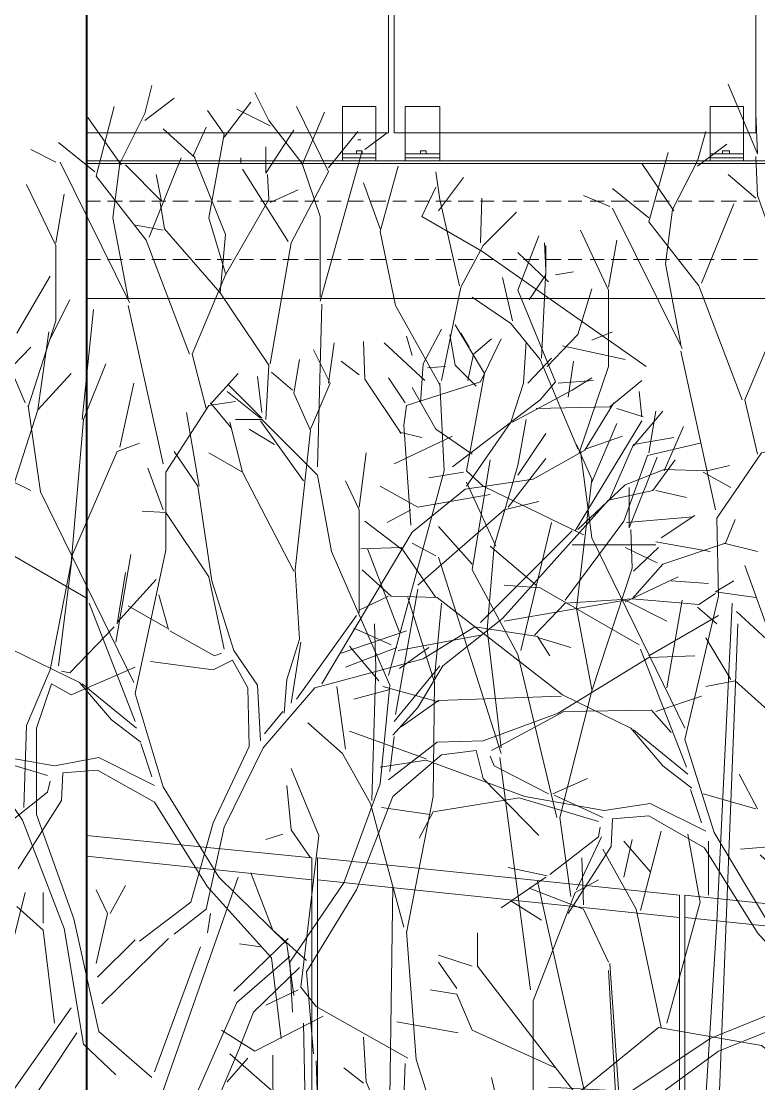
# Model space of a CAD drawing. Header units: millimetres. Extents: x 182 to 575, y -105 to 95.
# Drawn here: x 272.762 to 275.285, y 70.637 to 74.274 of the extents above; entities that cross this region are included whole.
import ezdxf

# ---------------------------------------------------------------- set-up
doc = ezdxf.new("R2010")
doc.units = ezdxf.units.MM
doc.header["$MEASUREMENT"] = 0
doc.layers.add('PDF_Geometry', color=7, linetype='Continuous')
doc.layers.add('PDF_Solid Fills', color=7, linetype='Continuous')

msp = doc.modelspace()

# ---------------------------------------------------------------- hatches: boundary and pattern name
at = {"layer": 'PDF_Solid Fills', "transparency": 33554559}
h = msp.add_hatch(color=256, dxfattribs=at)
h.paths.add_polyline_path([(273.9327, 74.2426), (273.9277, 74.2426), (273.9327, 74.2426)], flags=0)
h.paths.add_polyline_path([(273.9277, 74.2401), (273.9327, 74.2401), (273.9277, 74.2401)], flags=0)
h.paths.add_polyline_path([(273.9327, 74.2401), (273.9277, 74.2401), (273.9327, 74.2401)], flags=0)
h.paths.add_polyline_path([(273.9302, 74.2351), (273.9352, 74.2351), (273.9302, 74.2351)], flags=0)
h = msp.add_hatch(color=256, dxfattribs=at)
h.paths.add_polyline_path([(273.9427, 74.2626), (273.9452, 74.2626), (273.9427, 74.2626)], flags=0)
h.paths.add_polyline_path([(273.9452, 74.2626), (273.9427, 74.2626), (273.9452, 74.2626)], flags=0)
h.paths.add_polyline_path([(273.9377, 74.2626), (273.9502, 74.2626), (273.9377, 74.2626)], flags=0)
h.paths.add_polyline_path([(273.9502, 74.2626), (273.9377, 74.2626), (273.9502, 74.2626)], flags=0)
h = msp.add_hatch(color=256, dxfattribs=at)
h.paths.add_polyline_path([(273.3277, 73.7351), (273.3177, 73.7351), (273.3277, 73.7351)], flags=0)
h.paths.add_polyline_path([(273.3177, 73.7351), (273.3277, 73.7351), (273.3177, 73.7351)], flags=0)
h.paths.add_polyline_path([(273.3227, 73.7301), (273.3152, 73.7301), (273.3227, 73.7301)], flags=0)
h.paths.add_polyline_path([(273.3202, 73.7276), (273.3127, 73.7276), (273.3202, 73.7276)], flags=0)
h = msp.add_hatch(color=256, dxfattribs=at)
h.paths.add_polyline_path([(274.5952, 73.7426), (274.6202, 73.7426), (274.5952, 73.7426)], flags=0)
h.paths.add_polyline_path([(274.6202, 73.7426), (274.5952, 73.7426), (274.6202, 73.7426)], flags=0)
h.paths.add_polyline_path([(274.5902, 73.7401), (274.6252, 73.7401), (274.5902, 73.7401)], flags=0)
h.paths.add_polyline_path([(274.6252, 73.7401), (274.5902, 73.7401), (274.6252, 73.7401)], flags=0)
h = msp.add_hatch(color=256, dxfattribs=at)
h.paths.add_polyline_path([(273.3152, 73.6901), (273.3052, 73.6901), (273.3152, 73.6901)], flags=0)
h.paths.add_polyline_path([(273.3077, 73.6876), (273.3152, 73.6876), (273.3077, 73.6876)], flags=0)
h.paths.add_polyline_path([(273.3177, 73.6826), (273.3077, 73.6826), (273.3177, 73.6826)], flags=0)
h.paths.add_polyline_path([(273.3102, 73.6801), (273.3202, 73.6801), (273.3102, 73.6801)], flags=0)
h.paths.add_polyline_path([(273.3202, 73.6801), (273.3102, 73.6801), (273.3202, 73.6801)], flags=0)
h = msp.add_hatch(color=256, dxfattribs=at)
h.paths.add_polyline_path([(274.5877, 73.7101), (274.6002, 73.7101), (274.5877, 73.7101)], flags=0)
h.paths.add_polyline_path([(274.5877, 73.7101), (274.6027, 73.7101), (274.5877, 73.7101)], flags=0)
h.paths.add_polyline_path([(274.6052, 73.7076), (274.5902, 73.7076), (274.6052, 73.7076)], flags=0)
h.paths.add_polyline_path([(274.5902, 73.7076), (274.6052, 73.7076), (274.5902, 73.7076)], flags=0)
h = msp.add_hatch(color=256, dxfattribs=at)
h.paths.add_polyline_path([(273.9677, 73.5801), (273.9677, 73.5801), (273.9677, 73.5801)], flags=0)
h.paths.add_polyline_path([(273.9602, 73.5776), (273.9752, 73.5776), (273.9602, 73.5776)], flags=0)
h.paths.add_polyline_path([(273.9752, 73.5776), (273.9602, 73.5776), (273.9752, 73.5776)], flags=0)
h = msp.add_hatch(color=256, dxfattribs=at)
h.paths.add_polyline_path([(273.9902, 73.5626), (273.9852, 73.5626), (273.9902, 73.5626)], flags=0)
h.paths.add_polyline_path([(273.9852, 73.5601), (273.9902, 73.5601), (273.9852, 73.5601)], flags=0)
h.paths.add_polyline_path([(273.9902, 73.5576), (273.9852, 73.5576), (273.9902, 73.5576)], flags=0)
h = msp.add_hatch(color=256, dxfattribs=at)
h.paths.add_polyline_path([(273.9452, 73.5351), (273.9402, 73.5351), (273.9452, 73.5351)], flags=0)
h.paths.add_polyline_path([(273.9502, 73.5326), (273.9352, 73.5326), (273.9502, 73.5326)], flags=0)
h.paths.add_polyline_path([(273.9352, 73.5326), (273.9502, 73.5326), (273.9352, 73.5326)], flags=0)
h.paths.add_polyline_path([(273.9327, 73.5301), (273.9527, 73.5301), (273.9327, 73.5301)], flags=0)
h = msp.add_hatch(color=256, dxfattribs=at)
h.paths.add_polyline_path([(273.9777, 73.5301), (273.9652, 73.5301), (273.9777, 73.5301)], flags=0)
h.paths.add_polyline_path([(273.9652, 73.5301), (273.9777, 73.5301), (273.9652, 73.5301)], flags=0)
h.paths.add_polyline_path([(273.9627, 73.5301), (273.9827, 73.5301), (273.9627, 73.5301)], flags=0)
h = msp.add_hatch(color=256, dxfattribs=at)
h.paths.add_polyline_path([(273.9377, 73.3876), (273.9477, 73.3876), (273.9377, 73.3876)], flags=0)
h.paths.add_polyline_path([(273.9502, 73.3876), (273.9352, 73.3876), (273.9502, 73.3876)], flags=0)
h.paths.add_polyline_path([(273.9352, 73.3876), (273.9502, 73.3876), (273.9352, 73.3876)], flags=0)
h.paths.add_polyline_path([(273.9527, 73.3851), (273.9327, 73.3851), (273.9527, 73.3851)], flags=0)
h.paths.add_polyline_path([(273.9327, 73.3851), (273.9527, 73.3851), (273.9327, 73.3851)], flags=0)
h = msp.add_hatch(color=256, dxfattribs=at)
h.paths.add_polyline_path([(273.9777, 73.3851), (273.9652, 73.3851), (273.9777, 73.3851)], flags=0)
h.paths.add_polyline_path([(273.9652, 73.3851), (273.9777, 73.3851), (273.9652, 73.3851)], flags=0)
h.paths.add_polyline_path([(273.9627, 73.3851), (273.9827, 73.3851), (273.9627, 73.3851)], flags=0)
h = msp.add_hatch(color=256, dxfattribs=at)
h.paths.add_polyline_path([(273.9702, 72.6701), (273.9327, 72.6701), (273.9702, 72.6701)], flags=0)
h.paths.add_polyline_path([(273.9327, 72.6701), (273.9702, 72.6701), (273.9327, 72.6701)], flags=0)
h.paths.add_polyline_path([(273.9327, 72.6701), (273.9727, 72.6701), (273.9327, 72.6701)], flags=0)
h = msp.add_hatch(color=256, dxfattribs=at)
h.paths.add_polyline_path([(273.9677, 72.6251), (273.9652, 72.6251), (273.9677, 72.6251)], flags=0)
h.paths.add_polyline_path([(273.9652, 72.6251), (273.9677, 72.6251), (273.9652, 72.6251)], flags=0)
h.paths.add_polyline_path([(273.9602, 72.6226), (273.9727, 72.6226), (273.9602, 72.6226)], flags=0)
h = msp.add_hatch(color=256, dxfattribs=at)
h.paths.add_polyline_path([(273.9902, 72.6051), (273.9852, 72.6051), (273.9902, 72.6051)], flags=0)
h.paths.add_polyline_path([(273.9852, 72.6051), (273.9902, 72.6051), (273.9852, 72.6051)], flags=0)
h.paths.add_polyline_path([(273.9902, 72.6076), (273.9852, 72.6076), (273.9902, 72.6076)], flags=0)
h = msp.add_hatch(color=256, dxfattribs=at)
h.paths.add_polyline_path([(273.9427, 72.5576), (273.9452, 72.5576), (273.9427, 72.5576)], flags=0)
h.paths.add_polyline_path([(273.9452, 72.5576), (273.9427, 72.5576), (273.9452, 72.5576)], flags=0)
h.paths.add_polyline_path([(273.9377, 72.5551), (273.9502, 72.5551), (273.9377, 72.5551)], flags=0)
h.paths.add_polyline_path([(273.9502, 72.5551), (273.9377, 72.5551), (273.9502, 72.5551)], flags=0)
h = msp.add_hatch(color=256, dxfattribs=at)
h.paths.add_polyline_path([(273.9277, 72.5376), (273.9327, 72.5376), (273.9277, 72.5376)], flags=0)
h.paths.add_polyline_path([(273.9327, 72.5351), (273.9277, 72.5351), (273.9327, 72.5351)], flags=0)
h.paths.add_polyline_path([(273.9277, 72.5326), (273.9327, 72.5326), (273.9277, 72.5326)], flags=0)
h.paths.add_polyline_path([(273.9352, 72.5301), (273.9302, 72.5301), (273.9352, 72.5301)], flags=0)
h = msp.add_hatch(color=256, dxfattribs=at)
h.paths.add_polyline_path([(273.9727, 72.5201), (273.9802, 72.5201), (273.9727, 72.5201)], flags=0)
h.paths.add_polyline_path([(273.9777, 72.5226), (273.9702, 72.5226), (273.9777, 72.5226)], flags=0)
h.paths.add_polyline_path([(273.9702, 72.5226), (273.9777, 72.5226), (273.9702, 72.5226)], flags=0)
h = msp.add_hatch(color=256, dxfattribs=at)
h.paths.add_polyline_path([(273.3177, 72.0276), (273.3277, 72.0276), (273.3177, 72.0276)], flags=0)
h.paths.add_polyline_path([(273.3152, 72.0251), (273.3227, 72.0251), (273.3152, 72.0251)], flags=0)
h.paths.add_polyline_path([(273.3102, 72.0176), (273.3202, 72.0176), (273.3102, 72.0176)], flags=0)
h = msp.add_hatch(color=256, dxfattribs=at)
h.paths.add_polyline_path([(273.3602, 72.0301), (273.3702, 72.0301), (273.3602, 72.0301)], flags=0)
h.paths.add_polyline_path([(273.3702, 72.0276), (273.3627, 72.0276), (273.3702, 72.0276)], flags=0)
h.paths.add_polyline_path([(273.3627, 72.0276), (273.3702, 72.0276), (273.3627, 72.0276)], flags=0)
h = msp.add_hatch(color=256, dxfattribs=at)
h.paths.add_polyline_path([(273.3077, 72.0101), (273.3152, 72.0101), (273.3077, 72.0101)], flags=0)
h.paths.add_polyline_path([(273.3152, 72.0076), (273.3077, 72.0076), (273.3152, 72.0076)], flags=0)
h.paths.add_polyline_path([(273.3052, 71.9951), (273.3127, 71.9951), (273.3052, 71.9951)], flags=0)
h.paths.add_polyline_path([(273.3127, 71.9951), (273.3052, 71.9951), (273.3127, 71.9951)], flags=0)
h = msp.add_hatch(color=256, dxfattribs=at)
h.paths.add_polyline_path([(274.5952, 72.0076), (274.5852, 72.0076), (274.5952, 72.0076)], flags=0)
h.paths.add_polyline_path([(274.5877, 72.0051), (274.6002, 72.0051), (274.5877, 72.0051)], flags=0)
h.paths.add_polyline_path([(274.6052, 72.0026), (274.5902, 72.0026), (274.6052, 72.0026)], flags=0)
h = msp.add_hatch(color=256, dxfattribs=at)
h.paths.add_polyline_path([(273.3527, 71.9626), (273.3202, 71.9626), (273.3527, 71.9626)], flags=0)
h.paths.add_polyline_path([(273.3277, 71.9601), (273.3452, 71.9601), (273.3277, 71.9601)], flags=0)
h.paths.add_polyline_path([(273.3452, 71.9601), (273.3277, 71.9601), (273.3452, 71.9601)], flags=0)
h = msp.add_hatch(color=256, dxfattribs=at)
h.paths.add_polyline_path([(274.5827, 71.9601), (274.6177, 71.9601), (274.5827, 71.9601)], flags=0)
h.paths.add_polyline_path([(274.6177, 71.9601), (274.5827, 71.9601), (274.6177, 71.9601)], flags=0)
h.paths.add_polyline_path([(274.5902, 71.9576), (274.6102, 71.9576), (274.5902, 71.9576)], flags=0)
h.paths.add_polyline_path([(274.6102, 71.9576), (274.5902, 71.9576), (274.6102, 71.9576)], flags=0)
h = msp.add_hatch(color=256, dxfattribs=at)
h.paths.add_polyline_path([(273.9577, 71.8701), (273.9802, 71.8701), (273.9577, 71.8701)], flags=0)
h.paths.add_polyline_path([(273.9802, 71.8701), (273.9577, 71.8701), (273.9802, 71.8701)], flags=0)
h.paths.add_polyline_path([(273.9827, 71.8676), (273.9552, 71.8676), (273.9827, 71.8676)], flags=0)
h.paths.add_polyline_path([(273.9552, 71.8676), (273.9827, 71.8676), (273.9552, 71.8676)], flags=0)
h = msp.add_hatch(color=256, dxfattribs=at)
h.paths.add_polyline_path([(273.9827, 71.8601), (273.9877, 71.8601), (273.9827, 71.8601)], flags=0)
h.paths.add_polyline_path([(273.9902, 71.8576), (273.9852, 71.8576), (273.9902, 71.8576)], flags=0)
h.paths.add_polyline_path([(273.9852, 71.8576), (273.9902, 71.8576), (273.9852, 71.8576)], flags=0)
h.paths.add_polyline_path([(273.9902, 71.8526), (273.9852, 71.8526), (273.9902, 71.8526)], flags=0)
h.paths.add_polyline_path([(273.9852, 71.8526), (273.9902, 71.8526), (273.9852, 71.8526)], flags=0)
h = msp.add_hatch(color=256, dxfattribs=at)
h.paths.add_polyline_path([(273.9452, 71.8276), (273.9402, 71.8276), (273.9452, 71.8276)], flags=0)
h.paths.add_polyline_path([(273.9377, 71.8276), (273.9477, 71.8276), (273.9377, 71.8276)], flags=0)
h.paths.add_polyline_path([(273.9352, 71.8251), (273.9502, 71.8251), (273.9352, 71.8251)], flags=0)
h.paths.add_polyline_path([(273.9527, 71.8251), (273.9327, 71.8251), (273.9527, 71.8251)], flags=0)
h = msp.add_hatch(color=256, dxfattribs=at)
h.paths.add_polyline_path([(273.9777, 71.8251), (273.9652, 71.8251), (273.9777, 71.8251)], flags=0)
h.paths.add_polyline_path([(273.9652, 71.8251), (273.9777, 71.8251), (273.9652, 71.8251)], flags=0)
h.paths.add_polyline_path([(273.9627, 71.8226), (273.9827, 71.8226), (273.9627, 71.8226)], flags=0)
h.paths.add_polyline_path([(273.9827, 71.8226), (273.9627, 71.8226), (273.9827, 71.8226)], flags=0)
h = msp.add_hatch(color=256, dxfattribs=at)
h.paths.add_polyline_path([(273.9452, 71.6826), (273.9402, 71.6826), (273.9452, 71.6826)], flags=0)
h.paths.add_polyline_path([(273.9377, 71.6826), (273.9477, 71.6826), (273.9377, 71.6826)], flags=0)
h.paths.add_polyline_path([(273.9352, 71.6801), (273.9502, 71.6801), (273.9352, 71.6801)], flags=0)
h.paths.add_polyline_path([(273.9527, 71.6801), (273.9327, 71.6801), (273.9527, 71.6801)], flags=0)
h = msp.add_hatch(color=256, dxfattribs=at)
h.paths.add_polyline_path([(273.9777, 71.6801), (273.9652, 71.6801), (273.9777, 71.6801)], flags=0)
h.paths.add_polyline_path([(273.9627, 71.6776), (273.9827, 71.6776), (273.9627, 71.6776)], flags=0)
h.paths.add_polyline_path([(273.9827, 71.6776), (273.9627, 71.6776), (273.9827, 71.6776)], flags=0)
h = msp.add_hatch(color=256, dxfattribs=at)
h.paths.add_polyline_path([(273.9277, 70.9051), (273.9327, 70.9051), (273.9277, 70.9051)], flags=0)
h.paths.add_polyline_path([(273.9327, 70.9101), (273.9277, 70.9101), (273.9327, 70.9101)], flags=0)
h.paths.add_polyline_path([(273.9277, 70.9101), (273.9327, 70.9101), (273.9277, 70.9101)], flags=0)
h = msp.add_hatch(color=256, dxfattribs=at)
h.paths.add_polyline_path([(273.9677, 70.9176), (273.9652, 70.9176), (273.9677, 70.9176)], flags=0)
h.paths.add_polyline_path([(273.9652, 70.9176), (273.9677, 70.9176), (273.9652, 70.9176)], flags=0)
h.paths.add_polyline_path([(273.9727, 70.9176), (273.9602, 70.9176), (273.9727, 70.9176)], flags=0)
h.paths.add_polyline_path([(273.9602, 70.9176), (273.9727, 70.9176), (273.9602, 70.9176)], flags=0)
h = msp.add_hatch(color=256, dxfattribs=at)
h.paths.add_polyline_path([(273.9902, 70.9001), (273.9852, 70.9001), (273.9902, 70.9001)], flags=0)
h.paths.add_polyline_path([(273.9852, 70.9001), (273.9902, 70.9001), (273.9852, 70.9001)], flags=0)
h.paths.add_polyline_path([(273.9827, 70.9051), (273.9877, 70.9051), (273.9827, 70.9051)], flags=0)
h = msp.add_hatch(color=256, dxfattribs=at)
h.paths.add_polyline_path([(273.9427, 70.8501), (273.9452, 70.8501), (273.9427, 70.8501)], flags=0)
h.paths.add_polyline_path([(273.9452, 70.8501), (273.9427, 70.8501), (273.9452, 70.8501)], flags=0)
h.paths.add_polyline_path([(273.9377, 70.8501), (273.9502, 70.8501), (273.9377, 70.8501)], flags=0)
h = msp.add_hatch(color=256, dxfattribs=at)
h.paths.add_polyline_path([(273.9327, 70.8301), (273.9277, 70.8301), (273.9327, 70.8301)], flags=0)
h.paths.add_polyline_path([(273.9277, 70.8276), (273.9327, 70.8276), (273.9277, 70.8276)], flags=0)
h.paths.add_polyline_path([(273.9302, 70.8226), (273.9352, 70.8226), (273.9302, 70.8226)], flags=0)
h.paths.add_polyline_path([(273.9352, 70.8226), (273.9302, 70.8226), (273.9352, 70.8226)], flags=0)

# ---------------------------------------------------------------- linework, layer by layer
at = {"layer": 'PDF_Geometry', "lineweight": 40}
msp.add_lwpolyline([(272.7326, 66.4062), (272.7326, 83.5396), (272.985, 83.5396), (272.985, 66.4062)], dxfattribs=at)
at = {"layer": 'PDF_Geometry', "lineweight": 13}
for points in [[(272.985, 74.8729), (274.0183, 74.8729), (274.0183, 73.892), (272.985, 73.892)], [(274.0373, 74.8729), (275.2754, 74.8729), (275.2754, 73.892), (274.0373, 73.892)], [(273.9278, 73.8301), (273.9088, 73.8301), (273.9088, 73.8205), (273.9278, 73.8205)], [(274.1278, 73.8301), (274.1469, 73.8301), (274.1469, 73.8205), (274.1278, 73.8205)], [(275.185, 73.8301), (275.1612, 73.8301), (275.1612, 73.8205), (275.185, 73.8205)], [(273.7754, 71.3348), (273.7754, 70.3443), (275.0135, 70.2205), (275.0135, 71.2062)], [(275.0326, 71.2062), (275.0326, 70.2205), (276.2707, 70.092), (276.2707, 71.0777)]]:
    msp.add_lwpolyline(points, close=True, dxfattribs=at)
for points in [[(273.2088, 74.0539), (273.185, 73.9586), (273.0993, 73.7872), (273.0754, 73.6015), (273.1278, 73.3253)], [(275.1802, 74.0586), (275.2802, 73.8205), (275.2754, 73.9586)], [(273.185, 73.9348), (273.285, 74.011)], [(273.5612, 74.0301), (273.6088, 73.9348), (273.7231, 73.7872), (273.785, 73.6062), (273.785, 73.3301)], [(273.3373, 73.1348), (273.1897, 73.5253), (273.0183, 73.7443), (273.0802, 73.9824)], [(273.4564, 73.8777), (273.5469, 73.9967)], [(273.6135, 73.1015), (273.685, 73.5158), (273.8135, 73.7586), (273.704, 73.9824)], [(273.8612, 73.7967), (273.8612, 73.9824), (273.9754, 73.9824), (273.9754, 73.7967)], [(274.1945, 73.7967), (274.1945, 73.9824), (274.0754, 73.9824), (274.0754, 73.7967)], [(275.1183, 73.7967), (275.1183, 73.9824), (275.2326, 73.9824), (275.2326, 73.7967)], [(273.104, 73.7824), (272.9897, 73.9443)], [(273.3992, 73.9681), (273.4564, 73.8872), (273.404, 73.6015), (273.4612, 73.411)], [(273.6135, 73.9158), (273.4993, 73.9729)], [(273.7231, 73.7824), (273.7992, 73.9634)], [(273.3564, 73.8062), (273.2469, 73.9062)], [(273.3945, 73.911), (273.3516, 73.8158), (273.4612, 73.5443), (273.4421, 73.3443)], [(273.6945, 73.9015), (273.5992, 73.7539), (273.5992, 73.8443)], [(273.8135, 73.7729), (273.9135, 73.8967)], [(273.9135, 73.8681), (273.9231, 73.8681)], [(273.9373, 73.8348), (274.0135, 73.892)], [(275.104, 73.8967), (275.0754, 73.7967), (274.9897, 73.6301), (274.9659, 73.4443), (275.0183, 73.1681)], [(272.8802, 73.792), (272.7945, 73.8348)], [(273.0135, 73.7586), (272.8897, 73.8586)], [(273.9278, 73.8301), (273.785, 73.3158)], [(275.0754, 73.7777), (275.1754, 73.8539)], [(277.6802, 73.7967), (272.985, 73.7967)], [(273.1992, 73.5348), (273.3088, 73.8062)], [(273.5135, 73.8062), (273.5135, 73.7872)], [(273.8612, 73.8205), (273.9754, 73.8205)], [(273.8612, 73.8062), (273.9754, 73.8062)], [(274.1945, 73.8205), (274.0754, 73.8205)], [(274.1945, 73.8062), (274.0754, 73.8062)], [(275.2278, 72.9777), (275.0802, 73.3681), (274.9088, 73.5872), (274.9754, 73.8253)], [(275.1183, 73.8205), (275.2326, 73.8205)], [(275.1183, 73.8062), (275.2326, 73.8062)], [(275.2754, 73.811), (275.2802, 73.6777), (275.4278, 73.2681), (275.5564, 72.8348), (275.5231, 72.5634)], [(272.8945, 73.792), (273.1326, 73.311)], [(273.1183, 73.7824), (273.2421, 73.6586), (273.2231, 73.7491)], [(273.6754, 73.5205), (273.5183, 73.7681)], [(274.0516, 73.7777), (273.9897, 73.5539), (274.0421, 73.3015), (274.1945, 73.0301)], [(274.1802, 73.7586), (274.1945, 73.6634), (274.2612, 73.3681)], [(274.9945, 73.6253), (274.885, 73.7872)], [(273.604, 73.7491), (273.6088, 73.6634), (273.4612, 73.4062), (273.3469, 73.1348), (273.3945, 72.9491)], [(273.9897, 73.5634), (273.9326, 73.7205)], [(274.2754, 73.7396), (274.1897, 73.6253)], [(275.2754, 73.6681), (275.1802, 73.7491)], [(272.7802, 73.7158), (272.8802, 73.5062), (272.8802, 73.2491), (272.785, 72.9539)], [(273.6135, 73.6539), (273.7088, 73.6967)], [(274.8993, 73.092), (274.3373, 73.4872), (274.1326, 73.6062), (274.1802, 73.7062)], [(274.9088, 73.6015), (274.785, 73.7015)], [(272.8802, 73.5158), (272.9088, 73.6824)], [(273.0326, 73.6586), (272.985, 73.6586)], [(273.1088, 73.6586), (273.0564, 73.6586)], [(273.185, 73.6586), (273.1326, 73.6586)], [(273.2564, 73.6586), (273.2088, 73.6586)], [(273.2373, 73.6539), (273.2516, 73.5634), (273.4421, 73.3443), (273.6088, 73.0967), (273.5992, 72.911)], [(273.3326, 73.6586), (273.2802, 73.6586)], [(273.4088, 73.6586), (273.3564, 73.6586)], [(273.4802, 73.6586), (273.4326, 73.6586)], [(273.5564, 73.6586), (273.5088, 73.6586)], [(273.6326, 73.6586), (273.5802, 73.6586)], [(273.7088, 73.6586), (273.6564, 73.6586)], [(273.7802, 73.6586), (273.7326, 73.6586)], [(273.8564, 73.6586), (273.8088, 73.6586)], [(273.9326, 73.6586), (273.8802, 73.6586)], [(274.0088, 73.6586), (273.9564, 73.6586)], [(274.0802, 73.6586), (274.0326, 73.6586)], [(274.1564, 73.6586), (274.1088, 73.6586)], [(274.2326, 73.6586), (274.1802, 73.6586)], [(274.3088, 73.6586), (274.2564, 73.6586)], [(274.3373, 73.6681), (274.3326, 73.5158)], [(274.3802, 73.6586), (274.3326, 73.6586)], [(274.4564, 73.6586), (274.4088, 73.6586)], [(274.5326, 73.6586), (274.4802, 73.6586)], [(274.6088, 73.6586), (274.5564, 73.6586)], [(274.6802, 73.6586), (274.6326, 73.6586)], [(274.7754, 73.6396), (274.685, 73.6777)], [(274.7564, 73.6586), (274.7088, 73.6586)], [(274.8326, 73.6586), (274.7802, 73.6586)], [(274.9088, 73.6586), (274.8564, 73.6586)], [(274.9802, 73.6586), (274.9326, 73.6586)], [(275.0564, 73.6586), (275.0088, 73.6586)], [(275.1326, 73.6586), (275.0802, 73.6586)], [(275.0897, 73.3777), (275.1993, 73.6491)], [(275.2088, 73.6586), (275.1564, 73.6586)], [(275.2802, 73.6586), (275.2326, 73.6586)], [(274.1992, 73.0443), (274.2659, 73.3634), (274.3421, 73.5062), (274.4564, 73.6205)], [(274.785, 73.6348), (275.0231, 73.1539)], [(273.2469, 73.5586), (273.1469, 73.5777)], [(275.4993, 73.5872), (275.4993, 73.5015), (275.3516, 73.2491), (275.2373, 72.9777), (275.2802, 72.792)], [(274.5326, 73.5396), (274.4612, 73.3539), (274.5897, 73.0396), (274.5373, 72.9777), (274.2373, 72.7491)], [(274.6754, 73.5586), (274.7707, 73.3539), (274.7707, 73.092), (274.6707, 72.7967)], [(274.5564, 73.5062), (274.5564, 73.4062), (274.4993, 73.3205)], [(274.5516, 73.5158), (274.5564, 73.4205), (274.5421, 73.1205)], [(274.7707, 73.3634), (274.7993, 73.5253)], [(272.7754, 72.9681), (272.6469, 73.2681), (272.5469, 73.392), (272.4135, 73.4824)], [(274.4612, 73.4824), (274.5659, 73.3824)], [(273.0326, 73.4586), (272.985, 73.4586)], [(273.1088, 73.4586), (273.0564, 73.4586)], [(273.185, 73.4586), (273.1326, 73.4586)], [(273.2564, 73.4586), (273.2088, 73.4586)], [(273.3326, 73.4586), (273.2802, 73.4586)], [(273.4088, 73.4586), (273.3564, 73.4586)], [(273.4802, 73.4586), (273.4326, 73.4586)], [(273.5564, 73.4586), (273.5088, 73.4586)], [(273.6326, 73.4586), (273.5802, 73.4586)], [(273.7088, 73.4586), (273.6564, 73.4586)], [(273.7802, 73.4586), (273.7326, 73.4586)], [(273.8564, 73.4586), (273.8088, 73.4586)], [(273.9326, 73.4586), (273.8802, 73.4586)], [(274.0088, 73.4586), (273.9564, 73.4586)], [(274.0802, 73.4586), (274.0326, 73.4586)], [(274.1564, 73.4586), (274.1088, 73.4586)], [(274.2326, 73.4586), (274.1802, 73.4586)], [(274.3088, 73.4586), (274.2564, 73.4586)], [(274.3802, 73.4586), (274.3326, 73.4586)], [(274.4564, 73.4586), (274.4088, 73.4586)], [(274.5326, 73.4586), (274.4802, 73.4586)], [(274.6088, 73.4586), (274.5564, 73.4586)], [(274.6802, 73.4586), (274.6326, 73.4586)], [(274.7564, 73.4586), (274.7088, 73.4586)], [(274.8326, 73.4586), (274.7802, 73.4586)], [(274.9088, 73.4586), (274.8564, 73.4586)], [(274.9802, 73.4586), (274.9326, 73.4586)], [(275.0564, 73.4586), (275.0088, 73.4586)], [(275.1326, 73.4586), (275.0802, 73.4586)], [(275.2088, 73.4586), (275.1564, 73.4586)], [(275.2802, 73.4586), (275.2326, 73.4586)], [(272.7469, 73.2062), (272.8612, 73.4015)], [(274.4088, 73.3967), (274.4421, 73.2491)], [(274.5897, 73.4062), (274.6516, 73.4158)], [(272.3564, 73.3872), (272.4564, 73.2205), (272.3945, 72.8872), (272.4564, 72.8348), (272.7945, 72.6681)], [(274.7135, 73.3586), (274.6659, 73.2015), (274.5612, 73.092)], [(272.8564, 73.1777), (272.9278, 73.3205)], [(274.6659, 72.811), (274.5373, 73.1158), (274.4373, 73.2396), (274.304, 73.3301)], [(272.9707, 72.911), (273.0088, 73.2872)], [(273.2469, 72.7586), (273.1278, 73.3015)], [(273.7754, 72.7491), (273.7897, 73.3062)], [(272.8183, 72.9443), (272.8564, 73.211)], [(274.1992, 73.2205), (274.1373, 73.1015), (274.1278, 72.9681)], [(274.2469, 73.2348), (274.3469, 73.0681), (274.285, 72.7348), (274.3421, 72.6824), (274.685, 72.5158)], [(274.7135, 73.1824), (274.785, 73.211)], [(274.0612, 72.8634), (273.9373, 73.0491), (273.9326, 73.1777)], [(274.404, 73.1872), (274.3326, 73.0396), (274.0802, 72.9586), (274.0707, 72.892), (274.0945, 72.5491)], [(274.0993, 73.1301), (274.0802, 73.1967)], [(274.2278, 73.2015), (274.2469, 73.0967), (274.3183, 73.0253)], [(274.2945, 73.1586), (274.2659, 73.2062)], [(274.285, 72.6824), (274.4373, 72.9015), (274.4802, 73.0348), (274.4897, 73.1777)], [(274.3707, 73.1872), (274.3088, 73.1348), (274.2897, 73.0443)], [(272.704, 73.0634), (272.7945, 73.1586)], [(273.7516, 72.8777), (273.8183, 73.0348), (273.7612, 73.1491)], [(273.8135, 73.0348), (273.8326, 73.1729)], [(274.1421, 73.0443), (274.004, 73.1729)], [(274.6135, 73.1634), (274.8278, 73.1158)], [(275.1373, 72.6015), (275.0183, 73.1443)], [(273.7135, 73.1158), (273.6945, 73.0015), (273.7516, 72.8729), (273.6993, 72.3967), (273.7135, 72.1586), (273.6707, 72.0205), (273.6612, 71.9062)], [(273.9183, 73.0634), (273.8564, 73.111)], [(274.5754, 73.1205), (274.4945, 73.0348)], [(274.6516, 73.111), (274.6326, 72.9872)], [(272.6469, 72.411), (272.8183, 72.9443), (272.9326, 73.0681)], [(272.7707, 71.5824), (272.7802, 71.8634), (272.8612, 72.0539), (272.9326, 72.4205), (272.9754, 72.911), (273.0516, 73.1015)], [(273.4088, 72.9634), (273.504, 73.0681)], [(273.6897, 73.011), (273.6183, 73.0729)], [(274.2135, 73.092), (274.1516, 73.0872)], [(273.0993, 72.8158), (273.1469, 73.0348)], [(273.585, 72.9158), (273.4707, 73.0301)], [(273.585, 72.9348), (273.5707, 73.0586)], [(274.0754, 72.9681), (274.0183, 73.0539)], [(274.0183, 72.0348), (274.2088, 72.7348), (274.1945, 73.0348)], [(274.7135, 73.0539), (274.6469, 73.011), (274.4421, 72.9015)], [(274.5231, 72.9491), (274.7754, 72.9539), (274.885, 73.0443)], [(274.5993, 73.0348), (274.7183, 73.0443)], [(273.5802, 72.9158), (273.4659, 73.0062)], [(274.0993, 73.0205), (274.1802, 72.8777), (274.304, 72.792)], [(274.885, 72.9205), (274.8754, 73.0062)], [(273.1469, 72.011), (272.8278, 72.6634), (272.785, 72.9586)], [(273.6945, 70.9396), (273.6707, 71.1158), (273.4373, 71.3443), (273.2469, 71.6539), (273.1516, 71.9729), (273.2564, 72.4634), (273.2564, 72.7301), (273.404, 72.9586), (273.4945, 72.9729)], [(273.4802, 72.8824), (273.4088, 72.9681)], [(274.7897, 72.9681), (274.6897, 72.8062), (274.5135, 72.7062), (274.2802, 72.6729), (274.0993, 72.5253), (273.7897, 72.0062)], [(273.3707, 72.6824), (273.3278, 72.9348)], [(274.7993, 72.9491), (274.8897, 72.9205)], [(274.8564, 72.8205), (274.9564, 72.9396)], [(274.9088, 72.7967), (274.9326, 72.9396)], [(273.5183, 72.7301), (273.4754, 72.9015)], [(273.6897, 70.8824), (273.6802, 71.0539), (273.8659, 71.3253), (273.9897, 71.6634), (274.0231, 72.0015), (273.8231, 72.4586), (273.7754, 72.7205), (273.585, 72.911), (273.4945, 72.911)], [(273.7278, 72.7015), (273.5802, 72.9062)], [(274.4897, 72.911), (274.4612, 72.7539), (274.3802, 72.4777), (274.3564, 72.192), (274.404, 71.7872)], [(274.885, 72.9062), (274.6564, 72.5301)], [(274.7135, 72.6967), (274.7993, 72.8967)], [(274.9612, 72.7348), (275.0278, 72.8872)], [(273.6278, 72.8253), (273.5421, 72.8777)], [(274.2373, 72.8539), (274.0373, 72.7586)], [(274.1326, 72.8491), (274.0564, 72.8681)], [(274.4612, 72.7205), (274.5564, 72.8634)], [(274.6945, 72.811), (274.8183, 72.8539)], [(274.7754, 72.6396), (274.8564, 72.8253), (274.9945, 72.8491)], [(272.8897, 72.0681), (272.9373, 72.4491), (273.0897, 72.8015), (273.1659, 72.8301)], [(274.6231, 72.292), (274.8231, 72.5634), (274.904, 72.7872), (275.085, 72.8301)], [(274.6612, 72.8253), (274.7135, 72.7062), (274.6612, 72.2634), (274.7135, 71.9872)], [(275.5754, 70.7824), (275.5516, 70.9539), (275.3183, 71.1872), (275.1326, 71.4967), (275.0326, 71.8158), (275.1469, 72.3062), (275.1421, 72.5729), (275.2945, 72.7967), (275.385, 72.8158)], [(273.5802, 71.811), (273.5707, 72.0015), (273.4897, 72.1205), (273.4135, 72.3586), (273.3659, 72.6824), (273.285, 72.8015)], [(273.6945, 72.392), (273.5183, 72.7301), (273.404, 72.7967)], [(273.9183, 72.611), (273.9421, 72.7967)], [(274.4278, 72.611), (274.5564, 72.7777)], [(275.0326, 71.8539), (274.7135, 72.5062), (274.6754, 72.8015)], [(274.9373, 72.7824), (274.8421, 72.5396), (274.8421, 72.6777)], [(273.2469, 72.6015), (273.1945, 72.7443)], [(274.9993, 72.7729), (274.9231, 72.6681), (274.7707, 72.6348), (274.4088, 72.2301), (274.204, 72.0681), (274.1183, 71.9253), (274.0326, 71.8301)], [(274.5945, 71.5491), (274.4612, 72.1062), (274.304, 72.3967), (274.3659, 72.7729)], [(275.185, 72.7539), (275.1088, 72.7348), (274.9612, 72.7396), (274.8278, 72.6872), (274.6659, 72.5348)], [(274.2754, 72.7301), (274.1564, 72.711)], [(275.0945, 72.7301), (275.1897, 72.6777)], [(273.9183, 72.2491), (273.9183, 72.6015), (273.8707, 72.7015)], [(274.3659, 72.6539), (274.1183, 72.611), (273.9897, 72.6824)], [(274.385, 72.4777), (274.285, 72.6967)], [(274.9326, 72.6681), (275.0373, 72.6443)], [(274.1183, 72.3443), (274.4135, 72.6015), (274.5326, 72.6301)], [(273.4564, 72.1253), (273.404, 72.3729), (273.2564, 72.592), (273.1754, 72.5967)], [(274.0945, 72.6015), (274.0135, 72.5586)], [(274.0612, 72.4681), (273.9373, 72.5634)], [(274.4707, 72.1205), (274.5754, 72.5586)], [(274.8326, 72.5586), (275.0612, 72.5777)], [(275.204, 72.5681), (275.1707, 72.4872), (274.9564, 72.4158), (274.8516, 72.2967)], [(274.9516, 72.5062), (275.0659, 72.5824)], [(272.0421, 72.5491), (272.1373, 72.4586), (272.2945, 72.4539), (272.7278, 72.1253), (272.9612, 72.011), (273.0707, 71.8824), (273.1707, 71.8062)], [(274.304, 72.4158), (274.1897, 72.5443)], [(274.3326, 72.2158), (274.6469, 72.5301)], [(274.8469, 72.5348), (274.8516, 72.4015), (274.7135, 71.9824), (274.604, 71.5491), (274.6421, 71.2777)], [(272.9897, 72.2967), (272.6516, 72.492), (272.5278, 72.4967)], [(274.1802, 72.4443), (274.0993, 72.4872)], [(274.9326, 72.492), (275.1183, 72.4586)], [(275.1659, 72.4872), (275.2802, 72.4586)], [(273.085, 72.1491), (273.1373, 72.4491)], [(274.1802, 72.3015), (274.0612, 72.4729), (273.9231, 72.4681)], [(274.0564, 72.1824), (273.9469, 72.4681)], [(274.5231, 72.3443), (274.3659, 72.4777)], [(274.6469, 72.4824), (274.9326, 72.4824)], [(274.8278, 72.4729), (274.9373, 72.4205)], [(274.8564, 72.392), (274.9421, 72.4729)], [(274.1897, 72.4396), (274.404, 71.7681)], [(275.3326, 72.1491), (275.2373, 72.411)], [(273.0897, 72.211), (273.1183, 72.3872)], [(273.9278, 72.3967), (274.0278, 72.3062), (274.185, 72.3015), (274.6135, 71.9682), (274.8469, 71.8539), (274.9564, 71.7253), (275.0564, 71.6491)], [(273.0897, 72.2158), (273.2231, 72.3634)], [(274.8754, 72.1396), (274.5373, 72.3348), (274.4135, 72.3443)], [(274.8278, 72.2872), (275.0088, 72.3729)], [(274.985, 72.3586), (275.1135, 72.3491)], [(275.2754, 72.3015), (275.1373, 72.3205), (275.1993, 72.3586)], [(273.2659, 72.192), (273.2326, 72.311)], [(274.0183, 72.3062), (273.9183, 72.2586)], [(274.0421, 71.9015), (274.1183, 72.3301)], [(275.1373, 72.3158), (275.0802, 72.2777), (274.8516, 72.2967), (274.6231, 72.2824), (274.5183, 72.1729)], [(273.1516, 71.8777), (272.9945, 72.2824)], [(273.2612, 72.1967), (273.1278, 72.2729)], [(274.085, 72.3015), (274.1754, 72.011), (274.1707, 71.6205), (274.0802, 71.1539)], [(274.1754, 72.0253), (274.1992, 72.2824)], [(274.4135, 72.2205), (274.8278, 72.292), (274.9707, 72.2205)], [(274.6373, 66.3539), (274.785, 67.0348), (274.8373, 67.3729), (274.8516, 67.8396), (275.0088, 69.1253), (275.0612, 69.8967), (275.1421, 71.192), (275.1945, 72.2824)], [(274.9707, 71.992), (275.0231, 72.292)], [(275.0754, 72.2681), (275.1421, 72.211)], [(273.704, 71.9539), (273.9088, 72.2396)], [(274.9088, 72.1015), (275.1469, 72.2396)], [(275.7373, 71.2491), (275.6945, 71.4586), (275.5754, 71.5634), (275.4421, 71.8015), (275.3278, 72.1443), (275.2088, 72.2539)], [(272.8993, 72.0491), (272.9278, 72.0443), (273.0802, 72.2015)], [(273.285, 71.1491), (273.3945, 71.2348), (273.4564, 71.5158), (273.5897, 71.7872), (273.7659, 71.992), (274.1373, 72.092), (274.3135, 72.2015), (274.5278, 72.1681), (274.5707, 72.1015)], [(274.0278, 72.1396), (273.8993, 72.1967)], [(273.9707, 72.211), (273.9754, 72.0634), (273.9612, 71.6062)], [(275.2135, 72.211), (275.1469, 70.5253), (275.1754, 70.4158), (275.3278, 70.3681)], [(273.4469, 72.111), (273.4231, 72.1015), (273.2707, 72.1872)], [(273.8564, 72.111), (274.0802, 72.1872)], [(274.3326, 72.1729), (274.0516, 72.1205)], [(274.5326, 72.1634), (274.6421, 72.1301)], [(275.1897, 72.0205), (275.104, 72.1634)], [(273.685, 71.9396), (273.7183, 72.1491)], [(274.0469, 72.1301), (273.8707, 72.0634)], [(273.885, 72.1348), (273.985, 72.0158)], [(274.1564, 72.1301), (274.0564, 72.0586)], [(275.0373, 71.7205), (274.8802, 72.1253)], [(273.204, 72.0824), (273.4183, 72.0539), (273.485, 72.0872), (273.5373, 71.992), (273.5421, 71.792), (273.4183, 71.5301), (273.3421, 71.2586), (273.1659, 71.1253)], [(274.0183, 71.6777), (274.185, 71.8062), (274.3421, 71.811), (274.5993, 71.9062), (274.9088, 72.0967), (275.0659, 72.1015)], [(273.1516, 72.0634), (272.9326, 71.9682), (272.8659, 72.0062), (272.8135, 71.8539), (272.8135, 71.5586), (272.9421, 71.2015), (273.0278, 70.8158), (273.2088, 70.6586)], [(274.0373, 71.8777), (274.1945, 72.0681)], [(275.5326, 71.5539), (275.4278, 71.8158), (275.204, 72.0158), (275.104, 71.9967)], [(273.085, 70.6681), (272.9754, 70.7729), (272.9088, 71.1681), (272.7659, 71.5396), (272.5802, 71.8062), (272.204, 71.8729), (272.0183, 71.992), (271.804, 71.892), (271.7612, 71.7872)], [(273.1564, 71.8539), (272.9707, 72.0062)], [(273.8421, 71.9967), (273.8707, 71.7824)], [(274.0231, 71.9872), (273.8993, 71.9539)], [(274.1897, 71.9443), (273.9992, 71.9967)], [(274.6088, 71.9634), (274.1897, 71.9491), (274.0612, 71.8586)], [(274.9326, 71.911), (275.0897, 71.9634)], [(273.5945, 71.8348), (273.6564, 71.911)], [(274.3707, 71.7777), (274.6183, 71.911), (274.9183, 71.9158), (274.985, 71.8396)], [(273.2183, 71.6586), (273.0278, 71.7539), (272.8754, 71.7253), (272.604, 71.7729), (272.2612, 71.8967), (272.1088, 71.8729)], [(274.0707, 71.1729), (273.9564, 71.5967), (273.8612, 71.7681), (273.7421, 71.8729)], [(274.1469, 71.7491), (273.885, 71.8443)], [(275.0421, 71.6967), (274.8564, 71.8491)], [(273.2088, 71.6872), (273.1707, 71.8015)], [(274.0231, 71.7062), (274.0373, 71.8253)], [(272.8516, 71.692), (272.5802, 71.7729), (272.2897, 71.7205), (272.2373, 71.6301)], [(274.5326, 71.4872), (274.3421, 71.6824), (274.3183, 71.7777), (274.1992, 71.7634), (274.0326, 71.6205), (273.9088, 71.3015), (273.7373, 71.0205), (273.7612, 70.7396)], [(274.3659, 71.7586), (274.3802, 71.7253), (274.5659, 71.6301)], [(275.104, 71.5015), (274.9135, 71.5967), (274.7564, 71.5729), (274.485, 71.6205), (274.1469, 71.7443), (273.9897, 71.7205)], [(274.504, 70.9586), (274.3992, 71.7539)], [(272.7516, 71.3729), (272.8993, 71.6062), (272.904, 71.7015), (273.0231, 71.711), (273.2183, 71.6015), (273.3992, 71.311), (273.6183, 71.0681), (273.6516, 70.792)], [(273.685, 71.7158), (273.7802, 71.4872), (273.7183, 70.9681), (273.7707, 70.9015), (274.085, 70.7253)], [(275.2802, 71.5777), (275.2183, 71.6967)], [(272.8612, 71.6729), (272.8516, 71.6348), (272.6897, 71.5062)], [(273.6707, 71.6586), (273.685, 71.5062), (273.7516, 71.411)], [(274.5802, 71.6301), (274.6993, 71.6824)], [(274.7373, 71.5348), (274.4659, 71.6158), (274.1707, 71.5682), (274.1231, 71.4777)], [(274.585, 71.6253), (274.7516, 71.5491)], [(275.0897, 71.5301), (275.0516, 71.6443)], [(275.2754, 71.5777), (275.0945, 71.6301)], [(274.1612, 71.5586), (273.9945, 71.5824)], [(274.6326, 71.2205), (274.7802, 71.4491), (274.785, 71.5443), (274.9088, 71.5539), (275.0993, 71.4443), (275.2802, 71.1539), (275.4993, 70.911), (275.5278, 70.6301)], [(274.7421, 71.5158), (274.7373, 71.4824), (274.5707, 71.3539)], [(275.2231, 71.4396), (275.4945, 71.4634), (275.5707, 71.5205), (275.6564, 71.4348), (275.6897, 71.2158), (275.5802, 70.892), (275.5278, 70.5681), (275.3278, 70.3729)], [(273.6564, 71.492), (273.5992, 71.4729)], [(274.6612, 71.3015), (274.7469, 71.4824)], [(274.8231, 71.3443), (274.8516, 71.4729)], [(274.9135, 71.3634), (274.8231, 71.4681)], [(274.8802, 71.2301), (274.9516, 71.5015)], [(274.9707, 70.8443), (275.085, 71.2586), (275.0421, 71.492)], [(275.1135, 71.2824), (275.1135, 71.4681)], [(274.9516, 70.8301), (274.8659, 71.2348), (274.7516, 71.4396)], [(272.985, 70.4253), (273.7564, 70.3443), (273.7564, 71.3348), (272.985, 71.4158)], [(275.2897, 71.4205), (275.4897, 71.2348), (275.585, 71.2158), (275.5754, 71.092), (275.4373, 70.9205), (275.1183, 70.792), (274.8469, 70.611), (274.5659, 70.6253)], [(274.685, 71.2491), (274.6802, 71.411)], [(273.5469, 71.3586), (273.6231, 71.1634), (273.7373, 71.0586)], [(274.5612, 71.3491), (274.4278, 71.3777)], [(273.504, 71.3443), (273.2183, 70.5301), (273.2088, 70.4205), (273.0516, 69.9443), (273.0373, 69.6158)], [(274.5564, 71.3443), (274.404, 71.2396)], [(274.8945, 68.3062), (274.8754, 68.5681), (274.6612, 68.8634), (274.4945, 69.2872), (274.404, 69.7539), (274.5135, 70.511), (274.5135, 70.9205), (274.6564, 71.292), (274.7373, 71.3348)], [(274.6993, 70.5634), (274.5564, 71.2015), (274.5278, 71.3301)], [(272.7373, 71.1396), (272.7754, 71.292)], [(272.8373, 71.1872), (272.8373, 71.292)], [(273.0183, 71.0491), (273.0564, 71.2205), (273.0183, 71.3015)], [(273.0659, 71.2205), (273.1183, 71.3158)], [(273.7707, 70.7158), (273.8135, 69.4539), (273.8516, 69.4015), (274.0183, 70.2682), (274.0326, 71.3158)], [(274.7707, 71.0539), (274.685, 71.2348), (274.4993, 71.3062)], [(274.5421, 71.1967), (274.4373, 71.2634)], [(272.8754, 70.8443), (272.8373, 71.1634), (272.7469, 71.2443)], [(273.3992, 71.1539), (273.4088, 71.2205)], [(274.404, 69.8062), (274.1135, 70.7205), (274.0802, 71.1586)], [(274.8802, 68.6062), (274.8135, 70.4015), (274.3231, 71.0396), (274.3231, 71.1539)], [(273.1516, 71.1301), (273.0231, 71.0015)], [(273.2659, 71.1348), (273.0373, 70.911)], [(273.2183, 70.6777), (273.3754, 71.1062)], [(273.6754, 71.1348), (273.4897, 70.9539)], [(273.5802, 71.1062), (273.5088, 71.1158)], [(273.0754, 69.5491), (273.3088, 70.4824), (273.4993, 70.9158), (273.6802, 71.0729)], [(274.304, 71.0396), (274.1897, 71.0777)], [(273.7135, 71.0348), (273.5564, 70.8824), (273.504, 70.7491), (273.4278, 70.5681), (273.1945, 69.7539)], [(274.2516, 70.9634), (274.1897, 71.0539)], [(274.8183, 70.4205), (274.7754, 71.0491)], [(274.804, 70.4491), (274.7707, 71.0253)], [(273.7088, 70.9586), (273.5992, 70.9062)], [(274.5897, 70.692), (274.304, 70.8205), (274.2516, 70.9443), (274.1612, 70.9586)], [(274.7088, 70.5586), (274.8802, 70.5539), (275.1469, 70.7491), (275.4802, 70.8824), (275.8135, 70.9253), (276.2802, 70.7396), (276.5421, 70.6967), (276.7421, 70.5158), (276.7421, 70.4253)], [(272.9326, 70.8967), (272.6993, 70.5634), (272.5564, 69.7015), (272.5612, 69.5729), (272.6326, 69.2015), (272.6326, 69.092)], [(273.7945, 70.8681), (273.5612, 70.7491), (273.4469, 70.8205)], [(274.2564, 70.811), (274.0469, 70.8491)], [(272.9516, 70.811), (272.7564, 70.5158), (272.6183, 69.6634), (272.7088, 69.192), (272.7183, 69.0967), (272.7135, 68.9443), (272.7564, 68.5824)], [(273.7516, 69.6634), (273.7278, 70.8443)], [(274.504, 70.4729), (274.9421, 70.8301), (275.2945, 70.7681), (275.3612, 70.7158)], [(274.0612, 70.3634), (273.9421, 70.6443), (273.9326, 70.7967)], [(273.6231, 70.611), (273.4754, 70.7396)], [(273.5373, 70.7253), (273.4659, 70.6443)], [(273.7754, 70.1443), (273.6231, 70.6205), (273.6231, 70.7348)], [(274.0754, 70.7062), (274.0564, 70.2062), (273.9659, 69.6158), (273.9278, 69.3491)], [(273.9326, 70.6396), (273.8659, 70.692)], [(274.4088, 70.4967), (274.3707, 70.6586)]]:
    msp.add_lwpolyline(points, dxfattribs=at)
at = {"layer": 'PDF_Geometry', "lineweight": 20}
for points in [[(277.6802, 73.7872), (272.985, 73.7872)], [(277.6802, 73.3253), (272.985, 73.3253)], [(272.985, 71.4872), (273.7564, 71.411), (273.7564, 71.3348), (273.7564, 71.4015)], [(273.7564, 71.3348), (272.985, 71.4158)], [(275.0135, 71.2062), (273.7754, 71.3348), (273.7754, 71.411), (275.0135, 71.2824), (275.0135, 71.2062), (275.0135, 71.2777)], [(276.2707, 71.0777), (275.0326, 71.2062), (275.0326, 71.2824), (276.2707, 71.1539), (276.2707, 71.0777), (276.2707, 71.1491)]]:
    msp.add_lwpolyline(points, dxfattribs=at)

doc.saveas('drawing.dxf')
